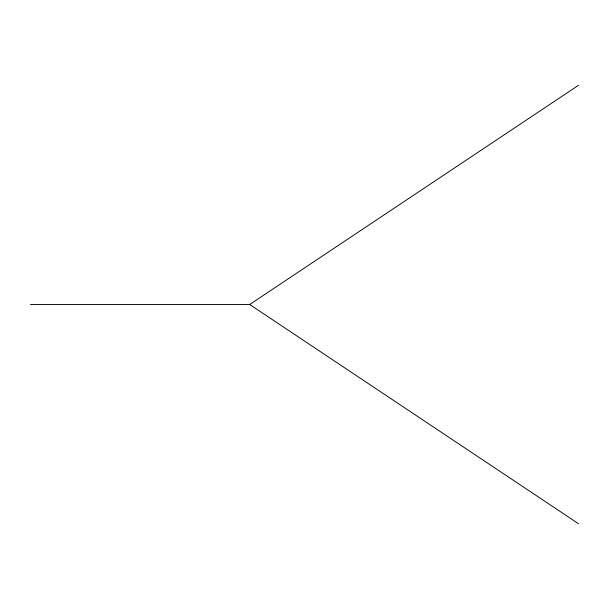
<?xml version="1.0" encoding="UTF-8"?>
<svg xmlns="http://www.w3.org/2000/svg" width="609" height="609" viewBox="0 0 609 609"><rect width="100%" height="100%" fill="white"/><g stroke="black" fill="none" stroke-linecap="round" stroke-linejoin="round"><path stroke-width="0.91" d="M30.45 304.5L249.69 304.5L578.55 85.26M249.69 304.5L578.55 523.74"/></g></svg>
